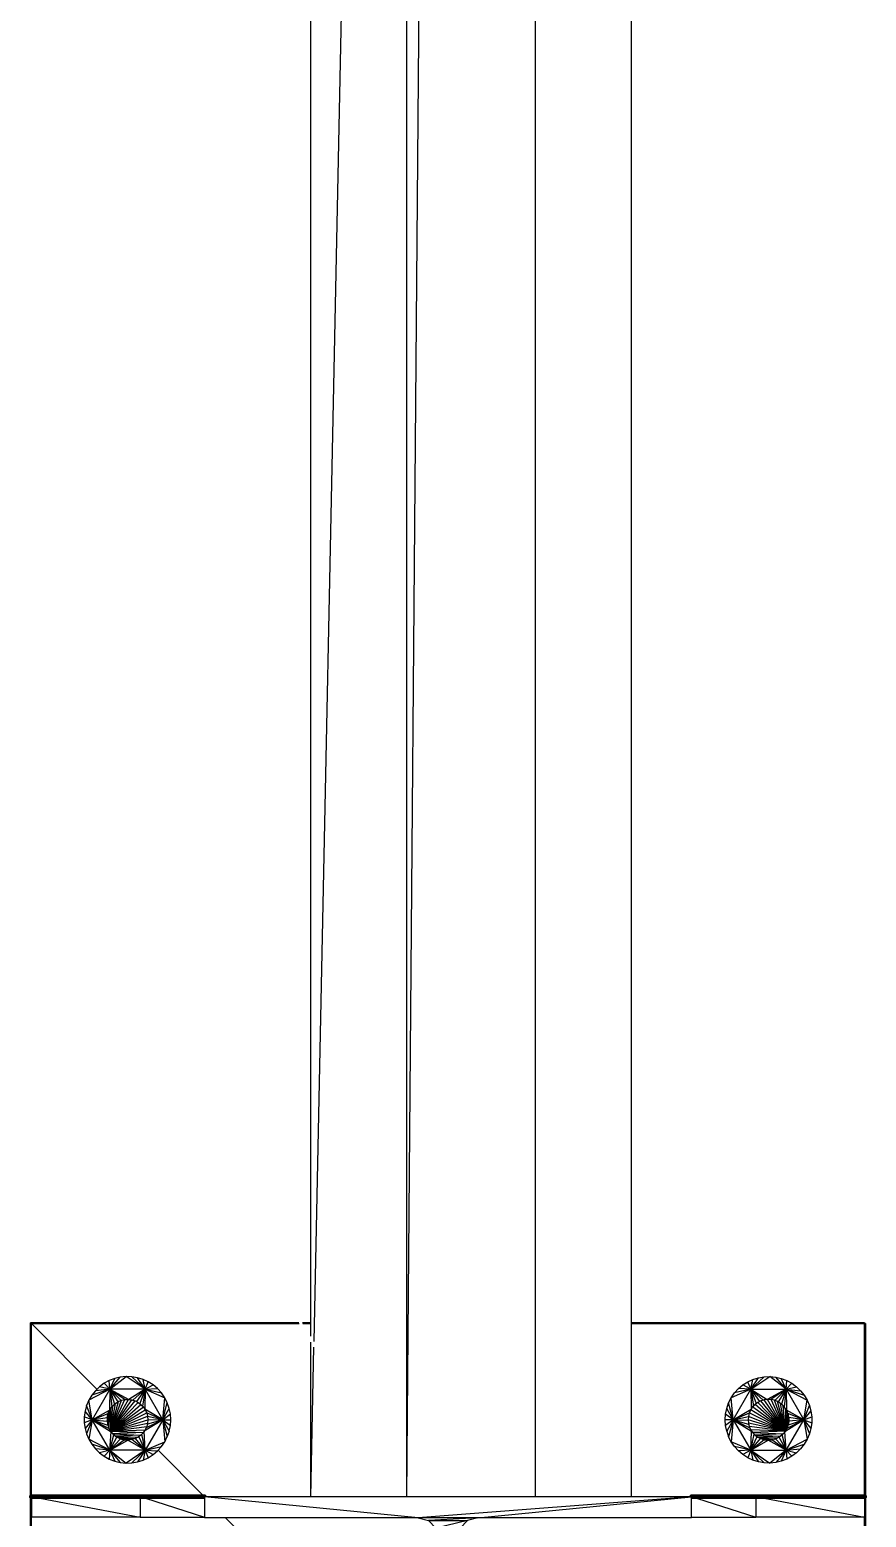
# Model space of a CAD drawing. Header units: millimetres. Extents: x -107267 to 109426, y -98906 to 83910.
# Drawn here: x 55227.5 to 55488.5, y -17515.2 to -17051.1 of the extents above; entities that cross this region are included whole.
import ezdxf

# ---------------------------------------------------------------- set-up
doc = ezdxf.new("R2010")
doc.units = ezdxf.units.MM
doc.layers.add('Top (Plan) View-000-CHÃO', color=254, linetype='Continuous')

# ---------------------------------------------------------------- blocks, each defined once
blk = doc.blocks.new('*U44')
at = {"layer": 'Top (Plan) View-000-CHÃO', "color": 0, "linetype": 'ByBlock', "lineweight": -2}
for p, q in [((154350.45, 148541.2), (154350.45, 143693.2)), ((154390.67, 148541.2), (154350.45, 143693.2)), ((154390.67, 148541.2), (154390.67, 143693.2)), ((154390.67, 143693.2), (154350.45, 143693.2))]:
    blk.add_line(p, q, dxfattribs=at)
blk = doc.blocks.new('*U60')
at = {"layer": 'Top (Plan) View-000-CHÃO', "color": 0, "linetype": 'ByBlock', "lineweight": -2}
for p, q in [((154254.72, 143727.51), (154253.42, 143726.25)), ((154256.17, 143728.58), (154254.72, 143727.51)), ((154257.94, 143726.72), (154254.72, 143727.51)), ((154257.75, 143729.44), (154256.17, 143728.58)), ((154257.94, 143726.72), (154256.17, 143728.58)), ((154259.44, 143730.09), (154257.75, 143729.44)), ((154257.94, 143726.72), (154257.75, 143729.44)), ((154257.94, 143726.72), (154262.98, 143730.69)), ((154257.94, 143726.72), (154261.19, 143730.51)), ((154257.94, 143726.72), (154259.44, 143730.09)), ((154261.19, 143730.51), (154259.44, 143730.09)), ((154262.98, 143730.69), (154261.19, 143730.51)), ((154264.79, 143730.63), (154262.98, 143730.69)), ((154268.93, 143726.72), (154262.98, 143730.69)), ((154266.56, 143730.33), (154264.79, 143730.63)), ((154268.93, 143726.72), (154264.79, 143730.63)), ((154268.29, 143729.79), (154266.56, 143730.33)), ((154268.93, 143726.72), (154266.56, 143730.33)), ((154269.92, 143729.04), (154268.29, 143729.79)), ((154268.93, 143726.72), (154268.29, 143729.79)), ((154268.93, 143726.72), (154269.92, 143729.04)), ((154268.93, 143726.72), (154271.44, 143728.06)), ((154271.44, 143728.06), (154269.92, 143729.04)), ((154272.82, 143726.9), (154271.44, 143728.06)), ((154251.39, 143723.29), (154250.68, 143721.62)), ((154257.94, 143726.72), (154251.39, 143723.29)), ((154252.31, 143724.84), (154251.39, 143723.29)), ((154252.44, 143717.2), (154251.39, 143723.29)), ((154257.94, 143726.72), (154252.31, 143724.84)), ((154253.42, 143726.25), (154252.31, 143724.84)), ((154257.94, 143726.72), (154252.44, 143717.2)), ((154257.94, 143726.72), (154253.42, 143726.25)), ((154257.94, 143726.72), (154257.86, 143720.24)), ((154268.93, 143726.72), (154257.94, 143726.72)), ((154257.94, 143726.72), (154263.89, 143723.53)), ((154257.94, 143726.72), (154262.69, 143723.5)), ((154257.94, 143726.72), (154261.51, 143723.25)), ((154257.94, 143726.72), (154260.4, 143722.77)), ((154257.94, 143726.72), (154259.4, 143722.1)), ((154257.94, 143726.72), (154258.54, 143721.24)), ((154260.14, 143722.6), (154260.4, 143722.77)), ((154260.4, 143722.77), (154260.48, 143722.81)), ((154261.31, 143723.16), (154261.51, 143723.25)), ((154261.51, 143723.25), (154261.53, 143723.25)), ((154262.67, 143723.5), (154262.69, 143723.5)), ((154262.69, 143723.5), (154262.86, 143723.51)), ((154263.81, 143723.53), (154263.89, 143723.53)), ((154268.93, 143726.72), (154263.89, 143723.53)), ((154263.89, 143723.53), (154264.19, 143723.48)), ((154264.95, 143723.35), (154265.08, 143723.33)), ((154268.93, 143726.72), (154265.08, 143723.33)), ((154265.08, 143723.33), (154265.36, 143723.23)), ((154266.03, 143722.97), (154266.21, 143722.91)), ((154268.93, 143726.72), (154266.21, 143722.91)), ((154266.21, 143722.91), (154266.44, 143722.77)), ((154267.04, 143722.4), (154267.24, 143722.28)), ((154268.93, 143726.72), (154267.24, 143722.28)), ((154268.93, 143726.72), (154268.14, 143721.47)), ((154268.93, 143726.72), (154268.86, 143720.5)), ((154268.93, 143726.72), (154272.82, 143726.9)), ((154274.43, 143717.2), (154268.93, 143726.72)), ((154268.93, 143726.72), (154274.03, 143725.56)), ((154268.93, 143726.72), (154275.05, 143724.08)), ((154274.03, 143725.56), (154272.82, 143726.9)), ((154275.05, 143724.08), (154274.03, 143725.56)), ((154274.43, 143717.2), (154275.05, 143724.08)), ((154274.43, 143717.2), (154275.86, 143722.47)), ((154275.86, 143722.47), (154275.05, 143724.08)), ((154276.46, 143720.76), (154275.86, 143722.47)), ((154250.21, 143719.89), (154249.97, 143718.1)), ((154249.97, 143718.1), (154249.97, 143716.29)), ((154252.44, 143717.2), (154249.97, 143718.1)), ((154250.68, 143721.62), (154250.21, 143719.89)), ((154252.44, 143717.2), (154250.21, 143719.89)), ((154252.44, 143717.2), (154250.68, 143721.62)), ((154252.44, 143717.2), (154257.86, 143720.24)), ((154252.44, 143717.2), (154257.39, 143719.13)), ((154252.44, 143717.2), (154257.13, 143717.95)), ((154257.13, 143717.95), (154257.2, 143718.25)), ((154257.13, 143717.86), (154257.13, 143717.95)), ((154257.36, 143718.99), (154257.39, 143719.13)), ((154257.39, 143719.13), (154257.5, 143719.4)), ((154257.78, 143720.05), (154257.86, 143720.24)), ((154257.86, 143720.24), (154258, 143720.45)), ((154258.4, 143721.03), (154258.54, 143721.24)), ((154258.54, 143721.24), (154258.68, 143721.38)), ((154259.19, 143721.89), (154259.4, 143722.1)), ((154259.4, 143722.1), (154259.52, 143722.18)), ((154267.24, 143722.28), (154267.4, 143722.13)), ((154267.93, 143721.66), (154268.14, 143721.47)), ((154268.14, 143721.47), (154268.23, 143721.34)), ((154268.68, 143720.74), (154268.86, 143720.5)), ((154268.86, 143720.5), (154268.9, 143720.41)), ((154274.43, 143717.2), (154268.86, 143720.5)), ((154269.27, 143719.64), (154269.39, 143719.41)), ((154269.39, 143719.41), (154269.4, 143719.37)), ((154274.43, 143717.2), (154269.39, 143719.41)), ((154269.7, 143718.25), (154269.7, 143718.25)), ((154269.7, 143718.25), (154269.7, 143718.19)), ((154274.43, 143717.2), (154269.7, 143718.25)), ((154274.43, 143717.2), (154276.46, 143720.76)), ((154274.43, 143717.2), (154276.81, 143719)), ((154276.81, 143719), (154276.46, 143720.76)), ((154276.94, 143717.2), (154276.81, 143719)), ((154252.44, 143717.2), (154249.97, 143716.29)), ((154249.97, 143716.29), (154250.21, 143714.51)), ((154252.44, 143717.2), (154250.21, 143714.51)), ((154250.21, 143714.51), (154250.68, 143712.77)), ((154252.44, 143717.2), (154250.68, 143712.77)), ((154252.44, 143717.2), (154251.39, 143711.11)), ((154252.44, 143717.2), (154257.1, 143716.75)), ((154252.44, 143717.2), (154257.3, 143715.56)), ((154252.44, 143717.2), (154257.72, 143714.43)), ((154252.44, 143717.2), (154258.35, 143713.39)), ((154257.94, 143707.67), (154252.44, 143717.2)), ((154257.1, 143716.75), (154257.11, 143716.98)), ((154257.11, 143716.71), (154257.1, 143716.75)), ((154257.3, 143715.56), (154257.3, 143715.57)), ((154257.35, 143715.44), (154257.3, 143715.56)), ((154257.72, 143714.43), (154257.7, 143714.49)), ((154257.88, 143714.17), (154257.72, 143714.43)), ((154257.94, 143707.67), (154258.35, 143713.39)), ((154258.35, 143713.39), (154258.28, 143713.51)), ((154258.55, 143713.17), (154258.35, 143713.39)), ((154268.69, 143713.63), (154268.55, 143713.46)), ((154274.43, 143717.2), (154268.69, 143713.63)), ((154268.69, 143713.63), (154268.8, 143713.84)), ((154268.93, 143707.67), (154268.69, 143713.63)), ((154274.43, 143717.2), (154268.93, 143707.67)), ((154269.14, 143714.46), (154269.27, 143714.69)), ((154274.43, 143717.2), (154269.27, 143714.69)), ((154269.33, 143714.86), (154269.27, 143714.69)), ((154269.64, 143715.84), (154269.55, 143715.56)), ((154274.43, 143717.2), (154269.64, 143715.84)), ((154269.65, 143715.97), (154269.64, 143715.84)), ((154269.78, 143717.04), (154269.75, 143716.75)), ((154274.43, 143717.2), (154269.78, 143717.04)), ((154269.78, 143717.11), (154269.78, 143717.04)), ((154274.43, 143717.2), (154276.46, 143713.63)), ((154274.43, 143717.2), (154275.86, 143711.93)), ((154274.43, 143717.2), (154275.05, 143710.32)), ((154274.43, 143717.2), (154276.94, 143717.2)), ((154274.43, 143717.2), (154276.81, 143715.4)), ((154276.46, 143713.63), (154275.86, 143711.93)), ((154276.46, 143713.63), (154276.81, 143715.4)), ((154276.81, 143715.4), (154276.94, 143717.2)), ((154250.68, 143712.77), (154251.39, 143711.11)), ((154251.39, 143711.11), (154252.31, 143709.56)), ((154257.94, 143707.67), (154251.39, 143711.11)), ((154252.31, 143709.56), (154253.42, 143708.14)), ((154257.94, 143707.67), (154252.31, 143709.56)), ((154257.94, 143707.67), (154259.16, 143712.5)), ((154257.94, 143707.67), (154260.13, 143711.78)), ((154257.94, 143707.67), (154261.21, 143711.25)), ((154257.94, 143707.67), (154262.38, 143710.94)), ((154257.94, 143707.67), (154263.58, 143710.85)), ((154259.16, 143712.5), (154259.04, 143712.64)), ((154259.37, 143712.34), (154259.16, 143712.5)), ((154260.13, 143711.78), (154259.94, 143711.92)), ((154260.32, 143711.68), (154260.13, 143711.78)), ((154261.21, 143711.25), (154260.96, 143711.37)), ((154261.37, 143711.21), (154261.21, 143711.25)), ((154262.38, 143710.94), (154262.09, 143711.01)), ((154262.49, 143710.93), (154262.38, 143710.94)), ((154263.58, 143710.85), (154263.31, 143710.87)), ((154263.63, 143710.85), (154263.58, 143710.85)), ((154268.93, 143707.67), (154263.58, 143710.85)), ((154264.78, 143710.99), (154264.78, 143710.99)), ((154264.79, 143710.99), (154264.78, 143710.99)), ((154268.93, 143707.67), (154264.78, 143710.99)), ((154265.93, 143711.36), (154265.88, 143711.34)), ((154266.18, 143711.49), (154265.93, 143711.36)), ((154268.93, 143707.67), (154265.93, 143711.36)), ((154266.99, 143711.94), (154266.89, 143711.88)), ((154267.22, 143712.13), (154266.99, 143711.94)), ((154268.93, 143707.67), (154266.99, 143711.94)), ((154267.92, 143712.7), (154267.79, 143712.59)), ((154268.1, 143712.92), (154267.92, 143712.7)), ((154268.93, 143707.67), (154267.92, 143712.7)), ((154268.93, 143707.67), (154275.05, 143710.32)), ((154268.93, 143707.67), (154274.03, 143708.83)), ((154272.82, 143707.49), (154274.03, 143708.83)), ((154274.03, 143708.83), (154275.05, 143710.32)), ((154275.05, 143710.32), (154275.86, 143711.93)), ((154253.42, 143708.14), (154254.72, 143706.89)), ((154257.94, 143707.67), (154253.42, 143708.14)), ((154257.94, 143707.67), (154254.72, 143706.89)), ((154254.72, 143706.89), (154256.17, 143705.82)), ((154257.94, 143707.67), (154256.17, 143705.82)), ((154256.17, 143705.82), (154257.75, 143704.95)), ((154257.94, 143707.67), (154257.75, 143704.95)), ((154257.75, 143704.95), (154259.44, 143704.3)), ((154268.93, 143707.67), (154257.94, 143707.67)), ((154257.94, 143707.67), (154262.98, 143703.7)), ((154257.94, 143707.67), (154261.19, 143703.88)), ((154257.94, 143707.67), (154259.44, 143704.3)), ((154259.44, 143704.3), (154261.19, 143703.88)), ((154261.19, 143703.88), (154262.98, 143703.7)), ((154268.93, 143707.67), (154262.98, 143703.7)), ((154268.93, 143707.67), (154264.79, 143703.76)), ((154264.79, 143703.76), (154266.56, 143704.06)), ((154268.93, 143707.67), (154266.56, 143704.06)), ((154266.56, 143704.06), (154268.29, 143704.6)), ((154268.93, 143707.67), (154268.29, 143704.6)), ((154268.29, 143704.6), (154269.92, 143705.36)), ((154268.93, 143707.67), (154272.82, 143707.49)), ((154268.93, 143707.67), (154271.44, 143706.33)), ((154268.93, 143707.67), (154269.92, 143705.36)), ((154269.92, 143705.36), (154271.44, 143706.33)), ((154271.44, 143706.33), (154272.82, 143707.49)), ((154262.98, 143703.7), (154264.79, 143703.76))]:
    blk.add_line(p, q, dxfattribs=at)
blk = doc.blocks.new('*U61')
at = {"layer": 'Top (Plan) View-000-CHÃO', "color": 0, "linetype": 'ByBlock', "lineweight": -2}
for p, q in [((154258.17, 143713.64), (154263.7, 143723.54)), ((154258.17, 143713.64), (154262.63, 143723.5)), ((154258.17, 143713.64), (154264.77, 143723.4)), ((154258.17, 143713.64), (154261.58, 143723.27)), ((154258.17, 143713.64), (154265.8, 143723.09)), ((154258.17, 143713.64), (154260.58, 143722.87)), ((154258.17, 143713.64), (154266.76, 143722.6)), ((154259.66, 143722.3), (154260.58, 143722.87)), ((154260.58, 143722.87), (154260.55, 143722.85)), ((154260.58, 143722.87), (154261.58, 143723.27)), ((154260.58, 143722.87), (154260.6, 143722.88)), ((154261.53, 143723.25), (154261.52, 143723.25)), ((154261.58, 143723.27), (154261.55, 143723.26)), ((154261.58, 143723.27), (154262.63, 143723.5)), ((154261.58, 143723.27), (154261.6, 143723.28)), ((154262.63, 143723.5), (154262.6, 143723.49)), ((154262.63, 143723.5), (154263.7, 143723.54)), ((154262.63, 143723.5), (154262.66, 143723.5)), ((154262.67, 143723.5), (154262.69, 143723.5)), ((154263.7, 143723.54), (154263.68, 143723.54)), ((154263.7, 143723.54), (154263.73, 143723.54)), ((154263.7, 143723.54), (154264.77, 143723.4)), ((154264.77, 143723.4), (154264.75, 143723.41)), ((154264.77, 143723.4), (154264.8, 143723.4)), ((154264.77, 143723.4), (154265.8, 143723.09)), ((154265.8, 143723.09), (154265.78, 143723.1)), ((154265.8, 143723.09), (154265.83, 143723.08)), ((154265.8, 143723.09), (154266.76, 143722.6)), ((154266.76, 143722.6), (154266.74, 143722.62)), ((154266.79, 143722.59), (154266.76, 143722.6)), ((154266.76, 143722.6), (154267.63, 143721.96)), ((154257.11, 143717.74), (154257.29, 143718.8)), ((154257.29, 143718.8), (154257.11, 143716.66)), ((154257.11, 143717.74), (154257.11, 143717.76)), ((154257.11, 143717.74), (154257.11, 143716.66)), ((154257.11, 143717.74), (154257.11, 143717.71)), ((154257.29, 143718.8), (154257.28, 143718.77)), ((154257.29, 143718.8), (154257.65, 143719.81)), ((154257.29, 143715.6), (154257.65, 143719.81)), ((154257.29, 143718.8), (154257.3, 143718.82)), ((154257.29, 143718.8), (154257.29, 143715.6)), ((154257.65, 143719.81), (154257.64, 143719.79)), ((154257.65, 143719.81), (154258.17, 143720.75)), ((154257.65, 143714.58), (154258.17, 143720.75)), ((154257.65, 143719.81), (154257.66, 143719.84)), ((154257.65, 143719.81), (154257.65, 143714.58)), ((154258.17, 143720.75), (154258.16, 143720.73)), ((154258.17, 143713.64), (154259.66, 143722.3)), ((154258.17, 143713.64), (154267.63, 143721.96)), ((154258.17, 143720.75), (154258.85, 143721.59)), ((154258.17, 143713.64), (154258.85, 143721.59)), ((154258.17, 143713.64), (154268.38, 143721.19)), ((154258.17, 143720.75), (154258.19, 143720.78)), ((154258.17, 143720.75), (154258.17, 143713.64)), ((154258.17, 143713.64), (154268.98, 143720.29)), ((154258.17, 143713.64), (154269.42, 143719.31)), ((154258.17, 143713.64), (154269.69, 143718.27)), ((154258.85, 143721.59), (154258.83, 143721.57)), ((154258.85, 143721.59), (154259.66, 143722.3)), ((154258.85, 143721.59), (154258.87, 143721.61)), ((154259.66, 143722.3), (154259.64, 143722.28)), ((154259.66, 143722.3), (154259.68, 143722.32)), ((154267.61, 143721.98), (154267.63, 143721.96)), ((154267.65, 143721.94), (154267.63, 143721.96)), ((154267.63, 143721.96), (154268.38, 143721.19)), ((154268.36, 143721.21), (154268.38, 143721.19)), ((154268.39, 143721.16), (154268.38, 143721.19)), ((154268.38, 143721.19), (154268.98, 143720.29)), ((154268.96, 143720.32), (154268.98, 143720.29)), ((154268.99, 143720.27), (154268.98, 143720.29)), ((154268.98, 143720.29), (154269.42, 143719.31)), ((154269.41, 143719.34), (154269.42, 143719.31)), ((154269.43, 143719.28), (154269.42, 143719.31)), ((154269.42, 143719.31), (154269.69, 143718.27)), ((154269.69, 143718.3), (154269.69, 143718.27)), ((154269.7, 143718.23), (154269.69, 143718.27)), ((154269.69, 143718.27), (154269.79, 143717.2)), ((154257.11, 143716.66), (154257.11, 143716.69)), ((154257.11, 143716.66), (154257.29, 143715.6)), ((154257.11, 143716.66), (154257.11, 143716.63)), ((154257.29, 143715.6), (154257.28, 143715.62)), ((154257.29, 143715.6), (154257.65, 143714.58)), ((154257.29, 143715.6), (154257.3, 143715.57)), ((154257.3, 143715.57), (154257.31, 143715.54)), ((154257.65, 143714.58), (154257.64, 143714.61)), ((154257.65, 143714.58), (154258.17, 143713.64)), ((154257.65, 143714.58), (154257.66, 143714.56)), ((154258.17, 143713.64), (154258.16, 143713.66)), ((154258.17, 143713.64), (154269.79, 143717.2)), ((154258.17, 143713.64), (154269.69, 143716.12)), ((154258.17, 143713.64), (154269.42, 143715.08)), ((154258.17, 143713.64), (154268.98, 143714.1)), ((154258.17, 143713.64), (154258.85, 143712.8)), ((154258.17, 143713.64), (154258.19, 143713.62)), ((154258.17, 143713.64), (154268.38, 143713.21)), ((154268.38, 143713.21), (154258.85, 143712.8)), ((154268.38, 143713.21), (154267.63, 143712.43)), ((154268.38, 143713.21), (154268.36, 143713.19)), ((154268.98, 143714.1), (154268.38, 143713.21)), ((154268.39, 143713.23), (154268.38, 143713.21)), ((154268.96, 143714.08), (154268.98, 143714.1)), ((154269.42, 143715.08), (154268.98, 143714.1)), ((154268.99, 143714.13), (154268.98, 143714.1)), ((154269.41, 143715.05), (154269.42, 143715.08)), ((154269.69, 143716.12), (154269.42, 143715.08)), ((154269.43, 143715.11), (154269.42, 143715.08)), ((154269.79, 143717.2), (154269.69, 143716.12)), ((154269.7, 143716.15), (154269.69, 143716.12)), ((154269.69, 143716.1), (154269.69, 143716.12)), ((154269.78, 143717.23), (154269.79, 143717.2)), ((154269.78, 143717.17), (154269.79, 143717.2)), ((154258.85, 143712.8), (154258.83, 143712.82)), ((154258.85, 143712.8), (154259.66, 143712.09)), ((154258.85, 143712.8), (154258.87, 143712.78)), ((154258.85, 143712.8), (154267.63, 143712.43)), ((154259.66, 143712.09), (154259.64, 143712.11)), ((154267.63, 143712.43), (154259.66, 143712.09)), ((154259.66, 143712.09), (154260.58, 143711.53)), ((154259.66, 143712.09), (154259.68, 143712.08)), ((154259.66, 143712.09), (154266.76, 143711.79)), ((154260.58, 143711.53), (154260.55, 143711.54)), ((154266.76, 143711.79), (154260.58, 143711.53)), ((154260.58, 143711.53), (154261.58, 143711.12)), ((154260.58, 143711.53), (154260.6, 143711.51)), ((154260.58, 143711.53), (154265.8, 143711.3)), ((154261.58, 143711.12), (154261.55, 143711.13)), ((154265.8, 143711.3), (154261.58, 143711.12)), ((154261.58, 143711.12), (154262.63, 143710.9)), ((154261.58, 143711.12), (154261.6, 143711.12)), ((154261.58, 143711.12), (154264.77, 143710.99)), ((154262.63, 143710.9), (154262.6, 143710.9)), ((154264.77, 143710.99), (154262.63, 143710.9)), ((154262.63, 143710.9), (154263.7, 143710.85)), ((154262.63, 143710.9), (154262.66, 143710.9)), ((154263.7, 143710.85), (154263.68, 143710.85)), ((154264.77, 143710.99), (154263.7, 143710.85)), ((154263.7, 143710.85), (154263.73, 143710.85)), ((154264.77, 143710.99), (154264.75, 143710.98)), ((154265.8, 143711.3), (154264.77, 143710.99)), ((154264.77, 143710.99), (154264.8, 143711)), ((154265.8, 143711.3), (154265.78, 143711.29)), ((154266.76, 143711.79), (154265.8, 143711.3)), ((154265.8, 143711.3), (154265.83, 143711.32)), ((154266.76, 143711.79), (154266.74, 143711.78)), ((154267.63, 143712.43), (154266.76, 143711.79)), ((154266.76, 143711.79), (154266.79, 143711.81)), ((154267.63, 143712.43), (154267.61, 143712.41)), ((154267.63, 143712.43), (154267.65, 143712.45))]:
    blk.add_line(p, q, dxfattribs=at)
blk = doc.blocks.new('*U66')
at = {"layer": 'Top (Plan) View-000-CHÃO', "color": 0, "linetype": 'ByBlock', "lineweight": -2}
for p, q in [((154454.05, 143726.9), (154455.43, 143728.06)), ((154455.43, 143728.06), (154456.95, 143729.03)), ((154457.94, 143726.72), (154455.43, 143728.06)), ((154456.95, 143729.03), (154458.58, 143729.79)), ((154457.94, 143726.72), (154456.95, 143729.03)), ((154457.94, 143726.72), (154463.89, 143730.68)), ((154457.94, 143726.72), (154462.08, 143730.62)), ((154457.94, 143726.72), (154460.31, 143730.32)), ((154457.94, 143726.72), (154458.58, 143729.79)), ((154458.58, 143729.79), (154460.31, 143730.32)), ((154460.31, 143730.32), (154462.08, 143730.62)), ((154462.08, 143730.62), (154463.89, 143730.68)), ((154463.89, 143730.68), (154465.68, 143730.5)), ((154468.93, 143726.72), (154463.89, 143730.68)), ((154465.68, 143730.5), (154467.44, 143730.09)), ((154468.93, 143726.72), (154465.68, 143730.5)), ((154467.44, 143730.09), (154469.12, 143729.44)), ((154468.93, 143726.72), (154467.44, 143730.09)), ((154468.93, 143726.72), (154469.12, 143729.44)), ((154468.93, 143726.72), (154470.7, 143728.57)), ((154468.93, 143726.72), (154472.15, 143727.5)), ((154469.12, 143729.44), (154470.7, 143728.57)), ((154470.7, 143728.57), (154472.15, 143727.5)), ((154472.15, 143727.5), (154473.45, 143726.25)), ((154450.42, 143720.76), (154451.01, 143722.46)), ((154451.01, 143722.46), (154451.82, 143724.07)), ((154452.44, 143717.19), (154451.01, 143722.46)), ((154457.94, 143726.72), (154451.82, 143724.07)), ((154451.82, 143724.07), (154452.84, 143725.56)), ((154452.44, 143717.19), (154451.82, 143724.07)), ((154452.44, 143717.19), (154457.94, 143726.72)), ((154452.84, 143725.56), (154454.05, 143726.9)), ((154457.94, 143726.72), (154452.84, 143725.56)), ((154457.94, 143726.72), (154454.05, 143726.9)), ((154457.94, 143726.72), (154458.01, 143720.49)), ((154457.94, 143726.72), (154458.73, 143721.46)), ((154457.94, 143726.72), (154459.63, 143722.27)), ((154457.94, 143726.72), (154460.66, 143722.9)), ((154457.94, 143726.72), (154461.79, 143723.32)), ((154457.94, 143726.72), (154462.98, 143723.52)), ((154457.94, 143726.72), (154468.93, 143726.72)), ((154457.94, 143726.72), (154457.94, 143726.72)), ((154458.35, 143726.72), (154458.35, 143726.72)), ((154459.51, 143726.72), (154459.51, 143726.72)), ((154459.83, 143722.4), (154459.63, 143722.27)), ((154460.11, 143726.72), (154460.11, 143726.72)), ((154460.66, 143722.9), (154460.44, 143722.77)), ((154460.84, 143722.97), (154460.66, 143722.9)), ((154461.07, 143726.72), (154461.07, 143726.72)), ((154461.79, 143723.32), (154461.51, 143723.22)), ((154461.92, 143723.35), (154461.79, 143723.32)), ((154462.58, 143726.72), (154462.58, 143726.72)), ((154462.98, 143723.52), (154462.68, 143723.47)), ((154468.93, 143726.72), (154462.98, 143723.52)), ((154463.06, 143723.52), (154462.98, 143723.52)), ((154463.38, 143726.72), (154463.38, 143726.72)), ((154464.19, 143723.5), (154464.01, 143723.5)), ((154468.93, 143726.72), (154464.19, 143723.5)), ((154464.2, 143723.49), (154464.19, 143723.5)), ((154464.87, 143726.72), (154464.87, 143726.72)), ((154465.37, 143723.24), (154465.34, 143723.25)), ((154468.93, 143726.72), (154465.37, 143723.24)), ((154465.56, 143723.16), (154465.37, 143723.24)), ((154466.48, 143722.77), (154466.4, 143722.8)), ((154466.42, 143726.72), (154466.42, 143726.72)), ((154468.93, 143726.72), (154466.48, 143722.77)), ((154466.73, 143722.6), (154466.48, 143722.77)), ((154467.47, 143726.72), (154467.47, 143726.72)), ((154468.93, 143726.72), (154467.48, 143722.09)), ((154468.04, 143726.72), (154468.04, 143726.72)), ((154468.93, 143726.72), (154468.33, 143721.24)), ((154468.93, 143726.72), (154469.01, 143720.24)), ((154468.93, 143726.72), (154474.43, 143717.19)), ((154468.93, 143726.72), (154475.48, 143723.28)), ((154468.93, 143726.72), (154474.57, 143724.83)), ((154468.93, 143726.72), (154473.45, 143726.25)), ((154473.45, 143726.25), (154474.57, 143724.83)), ((154474.43, 143717.19), (154475.48, 143723.28)), ((154474.57, 143724.83), (154475.48, 143723.28)), ((154475.48, 143723.28), (154476.19, 143721.62)), ((154449.94, 143717.19), (154450.06, 143718.99)), ((154450.06, 143718.99), (154450.42, 143720.76)), ((154452.44, 143717.19), (154450.06, 143718.99)), ((154452.44, 143717.19), (154450.42, 143720.76)), ((154452.44, 143717.19), (154458.01, 143720.49)), ((154452.44, 143717.19), (154457.48, 143719.41)), ((154452.44, 143717.19), (154457.17, 143718.24)), ((154457.17, 143718.25), (154457.17, 143718.24)), ((154457.17, 143718.24), (154457.17, 143718.19)), ((154457.48, 143719.41), (154457.47, 143719.37)), ((154457.6, 143719.64), (154457.48, 143719.41)), ((154458.01, 143720.49), (154457.97, 143720.4)), ((154458.19, 143720.74), (154458.01, 143720.49)), ((154458.73, 143721.46), (154458.64, 143721.33)), ((154458.94, 143721.65), (154458.73, 143721.46)), ((154459.63, 143722.27), (154459.47, 143722.13)), ((154467.48, 143722.09), (154467.36, 143722.17)), ((154467.68, 143721.88), (154467.48, 143722.09)), ((154468.33, 143721.24), (154468.19, 143721.38)), ((154468.47, 143721.03), (154468.33, 143721.24)), ((154469.01, 143720.24), (154468.87, 143720.44)), ((154469.09, 143720.05), (154469.01, 143720.24)), ((154474.43, 143717.19), (154469.01, 143720.24)), ((154469.48, 143719.13), (154469.37, 143719.39)), ((154469.52, 143718.98), (154469.48, 143719.13)), ((154474.43, 143717.19), (154469.48, 143719.13)), ((154469.74, 143717.95), (154469.68, 143718.25)), ((154469.74, 143717.85), (154469.74, 143717.95)), ((154474.43, 143717.19), (154469.74, 143717.95)), ((154474.43, 143717.19), (154476.19, 143721.62)), ((154474.43, 143717.19), (154476.66, 143719.88)), ((154474.43, 143717.19), (154476.91, 143718.09)), ((154476.19, 143721.62), (154476.66, 143719.88)), ((154476.66, 143719.88), (154476.91, 143718.09)), ((154476.91, 143718.09), (154476.91, 143716.29)), ((154450.06, 143715.39), (154449.94, 143717.19)), ((154452.44, 143717.19), (154449.94, 143717.19)), ((154452.44, 143717.19), (154450.06, 143715.39)), ((154450.42, 143713.62), (154450.06, 143715.39)), ((154452.44, 143717.19), (154450.42, 143713.62)), ((154450.42, 143713.62), (154451.01, 143711.92)), ((154452.44, 143717.19), (154451.01, 143711.92)), ((154452.44, 143717.19), (154451.82, 143710.31)), ((154452.44, 143717.19), (154457.6, 143714.69)), ((154452.44, 143717.19), (154458.18, 143713.63)), ((154452.44, 143717.19), (154457.23, 143715.84)), ((154452.44, 143717.19), (154457.09, 143717.04)), ((154452.44, 143717.19), (154457.94, 143707.67)), ((154452.44, 143717.19), (154452.44, 143717.19)), ((154457.09, 143717.1), (154457.09, 143717.04)), ((154457.09, 143717.04), (154457.12, 143716.75)), ((154457.22, 143715.96), (154457.23, 143715.84)), ((154457.23, 143715.84), (154457.32, 143715.55)), ((154457.54, 143714.86), (154457.6, 143714.69)), ((154457.73, 143714.45), (154457.6, 143714.69)), ((154457.94, 143707.67), (154458.18, 143713.63)), ((154458.18, 143713.63), (154458.07, 143713.83)), ((154458.18, 143713.63), (154458.32, 143713.46)), ((154468.32, 143713.17), (154468.52, 143713.39)), ((154474.43, 143717.19), (154468.52, 143713.39)), ((154468.52, 143713.39), (154468.59, 143713.5)), ((154468.93, 143707.67), (154468.52, 143713.39)), ((154468.93, 143707.67), (154474.43, 143717.19)), ((154468.99, 143714.17), (154469.15, 143714.42)), ((154474.43, 143717.19), (154469.15, 143714.42)), ((154469.15, 143714.42), (154469.17, 143714.49)), ((154469.53, 143715.43), (154469.57, 143715.55)), ((154474.43, 143717.19), (154469.57, 143715.55)), ((154469.57, 143715.55), (154469.57, 143715.56)), ((154469.77, 143716.74), (154469.76, 143716.98)), ((154469.76, 143716.71), (154469.77, 143716.74)), ((154474.43, 143717.19), (154469.77, 143716.74)), ((154474.43, 143717.19), (154475.48, 143711.1)), ((154474.43, 143717.19), (154476.19, 143712.76)), ((154474.43, 143717.19), (154476.66, 143714.5)), ((154474.43, 143717.19), (154476.91, 143716.29)), ((154476.66, 143714.5), (154476.19, 143712.76)), ((154476.91, 143716.29), (154476.66, 143714.5)), ((154451.82, 143710.31), (154451.01, 143711.92)), ((154452.84, 143708.82), (154451.82, 143710.31)), ((154457.94, 143707.67), (154451.82, 143710.31)), ((154454.05, 143707.49), (154452.84, 143708.82)), ((154457.94, 143707.67), (154452.84, 143708.82)), ((154457.94, 143707.67), (154458.95, 143712.7)), ((154457.94, 143707.67), (154459.88, 143711.93)), ((154457.94, 143707.67), (154460.94, 143711.35)), ((154457.94, 143707.67), (154462.09, 143710.99)), ((154457.94, 143707.67), (154463.29, 143710.84)), ((154458.77, 143712.91), (154458.95, 143712.7)), ((154458.95, 143712.7), (154459.08, 143712.59)), ((154458.95, 143712.7), (154458.95, 143712.7)), ((154459.65, 143712.12), (154459.88, 143711.93)), ((154459.88, 143711.93), (154459.98, 143711.87)), ((154459.88, 143711.93), (154459.98, 143711.88)), ((154459.97, 143711.88), (154459.88, 143711.93)), ((154460.69, 143711.49), (154460.94, 143711.35)), ((154460.72, 143711.47), (154460.94, 143711.35)), ((154460.94, 143711.35), (154460.73, 143711.47)), ((154460.94, 143711.35), (154460.99, 143711.34)), ((154460.94, 143711.35), (154460.99, 143711.34)), ((154460.99, 143711.34), (154460.94, 143711.35)), ((154460.94, 143711.35), (154460.94, 143711.35)), ((154462.08, 143710.99), (154462.09, 143710.99)), ((154462.08, 143710.99), (154462.09, 143710.99)), ((154462.09, 143710.99), (154462.08, 143710.99)), ((154462.09, 143710.99), (154462.09, 143710.99)), ((154462.09, 143710.99), (154462.09, 143710.99)), ((154462.09, 143710.99), (154462.09, 143710.99)), ((154462.09, 143710.99), (154462.09, 143710.99)), ((154463.24, 143710.85), (154463.29, 143710.84)), ((154463.25, 143710.85), (154463.29, 143710.84)), ((154463.29, 143710.84), (154463.25, 143710.85)), ((154463.29, 143710.84), (154463.56, 143710.86)), ((154463.29, 143710.84), (154463.55, 143710.86)), ((154463.51, 143710.86), (154463.29, 143710.84)), ((154463.29, 143710.84), (154463.29, 143710.84)), ((154468.93, 143707.67), (154463.29, 143710.84)), ((154464.38, 143710.92), (154464.49, 143710.93)), ((154464.39, 143710.92), (154464.49, 143710.93)), ((154464.49, 143710.93), (154464.39, 143710.92)), ((154464.49, 143710.93), (154464.79, 143711.01)), ((154464.49, 143710.93), (154464.78, 143711.01)), ((154464.76, 143711), (154464.49, 143710.93)), ((154464.49, 143710.93), (154464.49, 143710.93)), ((154468.93, 143707.67), (154464.49, 143710.93)), ((154465.5, 143711.2), (154465.66, 143711.24)), ((154465.51, 143711.2), (154465.66, 143711.24)), ((154465.66, 143711.24), (154465.51, 143711.2)), ((154465.66, 143711.24), (154465.91, 143711.37)), ((154465.9, 143711.36), (154465.66, 143711.24)), ((154465.89, 143711.36), (154465.66, 143711.24)), ((154465.66, 143711.24), (154465.66, 143711.24)), ((154468.93, 143707.67), (154465.66, 143711.24)), ((154466.74, 143711.77), (154466.55, 143711.68)), ((154466.55, 143711.68), (154466.74, 143711.77)), ((154466.74, 143711.77), (154466.56, 143711.68)), ((154466.74, 143711.77), (154466.93, 143711.91)), ((154468.93, 143707.67), (154466.74, 143711.77)), ((154467.5, 143712.34), (154467.71, 143712.49)), ((154467.71, 143712.49), (154467.83, 143712.63)), ((154468.93, 143707.67), (154467.71, 143712.49)), ((154468.93, 143707.67), (154475.48, 143711.1)), ((154468.93, 143707.67), (154474.57, 143709.55)), ((154474.57, 143709.55), (154473.45, 143708.14)), ((154475.48, 143711.1), (154474.57, 143709.55)), ((154476.19, 143712.76), (154475.48, 143711.1)), ((154457.94, 143707.67), (154454.05, 143707.49)), ((154455.43, 143706.32), (154454.05, 143707.49)), ((154457.94, 143707.67), (154455.43, 143706.32)), ((154456.95, 143705.35), (154455.43, 143706.32)), ((154457.94, 143707.67), (154456.95, 143705.35)), ((154458.58, 143704.59), (154456.95, 143705.35)), ((154457.94, 143707.67), (154468.93, 143707.67)), ((154457.94, 143707.67), (154458.58, 143704.59)), ((154457.94, 143707.67), (154460.31, 143704.06)), ((154457.94, 143707.67), (154462.08, 143703.76)), ((154457.94, 143707.67), (154463.89, 143703.7)), ((154460.31, 143704.06), (154458.58, 143704.59)), ((154462.08, 143703.76), (154460.31, 143704.06)), ((154468.93, 143707.67), (154463.89, 143703.7)), ((154465.68, 143703.88), (154463.89, 143703.7)), ((154468.93, 143707.67), (154465.68, 143703.88)), ((154467.44, 143704.3), (154465.68, 143703.88)), ((154468.93, 143707.67), (154467.44, 143704.3)), ((154469.12, 143704.95), (154467.44, 143704.3)), ((154468.93, 143707.67), (154473.45, 143708.14)), ((154468.93, 143707.67), (154469.12, 143704.95)), ((154468.93, 143707.67), (154470.7, 143705.81)), ((154468.93, 143707.67), (154472.15, 143706.88)), ((154470.7, 143705.81), (154469.12, 143704.95)), ((154472.15, 143706.88), (154470.7, 143705.81)), ((154473.45, 143708.14), (154472.15, 143706.88)), ((154463.89, 143703.7), (154462.08, 143703.76))]:
    blk.add_line(p, q, dxfattribs=at)
blk = doc.blocks.new('*U67')
at = {"layer": 'Top (Plan) View-000-CHÃO', "color": 0, "linetype": 'ByBlock', "lineweight": -2}
for p, q in [((154460.11, 143722.6), (154459.24, 143721.96)), ((154460.08, 143722.58), (154460.11, 143722.6)), ((154461.07, 143723.08), (154460.11, 143722.6)), ((154460.11, 143722.6), (154460.13, 143722.61)), ((154468.7, 143713.64), (154460.11, 143722.6)), ((154461.07, 143723.08), (154461.04, 143723.07)), ((154462.1, 143723.4), (154461.07, 143723.08)), ((154461.07, 143723.08), (154461.09, 143723.09)), ((154468.7, 143713.64), (154461.07, 143723.08)), ((154462.1, 143723.4), (154462.07, 143723.39)), ((154463.17, 143723.54), (154462.1, 143723.4)), ((154462.1, 143723.4), (154462.13, 143723.4)), ((154468.7, 143713.64), (154462.1, 143723.4)), ((154463.17, 143723.54), (154463.14, 143723.53)), ((154464.24, 143723.49), (154463.17, 143723.54)), ((154463.17, 143723.54), (154463.19, 143723.54)), ((154468.7, 143713.64), (154463.17, 143723.54)), ((154464.2, 143723.49), (154464.18, 143723.49)), ((154464.24, 143723.49), (154464.21, 143723.49)), ((154465.29, 143723.26), (154464.24, 143723.49)), ((154464.24, 143723.49), (154464.27, 143723.48)), ((154468.7, 143713.64), (154464.24, 143723.49)), ((154465.29, 143723.26), (154465.27, 143723.27)), ((154466.29, 143722.86), (154465.29, 143723.26)), ((154465.29, 143723.26), (154465.32, 143723.25)), ((154468.7, 143713.64), (154465.29, 143723.26)), ((154465.34, 143723.25), (154465.35, 143723.24)), ((154466.29, 143722.86), (154466.27, 143722.87)), ((154467.21, 143722.3), (154466.29, 143722.86)), ((154466.29, 143722.86), (154466.32, 143722.85)), ((154468.7, 143713.64), (154466.29, 143722.86)), ((154457.18, 143718.26), (154457.09, 143717.19)), ((154457.17, 143718.22), (154457.18, 143718.26)), ((154457.45, 143719.31), (154457.18, 143718.26)), ((154457.18, 143718.29), (154457.18, 143718.26)), ((154468.7, 143713.64), (154457.18, 143718.26)), ((154457.44, 143719.28), (154457.45, 143719.31)), ((154457.89, 143720.29), (154457.45, 143719.31)), ((154457.46, 143719.33), (154457.45, 143719.31)), ((154468.7, 143713.64), (154457.45, 143719.31)), ((154457.88, 143720.26), (154457.89, 143720.29)), ((154458.49, 143721.18), (154457.89, 143720.29)), ((154457.91, 143720.31), (154457.89, 143720.29)), ((154468.7, 143713.64), (154457.89, 143720.29)), ((154458.48, 143721.16), (154458.49, 143721.18)), ((154459.24, 143721.96), (154458.49, 143721.18)), ((154458.51, 143721.2), (154458.49, 143721.18)), ((154468.7, 143713.64), (154458.49, 143721.18)), ((154459.22, 143721.94), (154459.24, 143721.96)), ((154459.26, 143721.98), (154459.24, 143721.96)), ((154468.7, 143713.64), (154459.24, 143721.96)), ((154467.21, 143722.3), (154467.19, 143722.31)), ((154468.02, 143721.59), (154467.21, 143722.3)), ((154467.21, 143722.3), (154467.23, 143722.28)), ((154468.7, 143713.64), (154467.21, 143722.3)), ((154468.02, 143721.59), (154468, 143721.6)), ((154468.7, 143720.75), (154468.02, 143721.59)), ((154468.02, 143721.59), (154468.04, 143721.56)), ((154468.7, 143713.64), (154468.02, 143721.59)), ((154468.7, 143720.75), (154468.68, 143720.77)), ((154469.22, 143719.81), (154468.7, 143720.75)), ((154468.7, 143720.75), (154468.71, 143720.72)), ((154468.7, 143720.75), (154468.7, 143713.64)), ((154469.22, 143714.58), (154468.7, 143720.75)), ((154469.22, 143719.81), (154469.21, 143719.83)), ((154469.58, 143718.79), (154469.22, 143719.81)), ((154469.22, 143719.81), (154469.23, 143719.78)), ((154469.22, 143719.81), (154469.22, 143714.58)), ((154469.58, 143715.59), (154469.22, 143719.81)), ((154469.58, 143718.79), (154469.57, 143718.82)), ((154469.76, 143717.73), (154469.58, 143718.79)), ((154469.58, 143718.79), (154469.59, 143718.76)), ((154469.58, 143718.79), (154469.58, 143715.59)), ((154469.58, 143718.79), (154469.76, 143716.65)), ((154469.76, 143717.73), (154469.76, 143717.76)), ((154469.76, 143717.73), (154469.76, 143716.65)), ((154469.76, 143717.73), (154469.76, 143717.7)), ((154457.09, 143717.22), (154457.09, 143717.19)), ((154457.09, 143717.16), (154457.09, 143717.19)), ((154457.09, 143717.19), (154457.18, 143716.12)), ((154468.7, 143713.64), (154457.09, 143717.19)), ((154457.17, 143716.15), (154457.18, 143716.12)), ((154457.18, 143716.09), (154457.18, 143716.12)), ((154457.18, 143716.12), (154457.45, 143715.08)), ((154468.7, 143713.64), (154457.18, 143716.12)), ((154457.44, 143715.1), (154457.45, 143715.08)), ((154457.46, 143715.05), (154457.45, 143715.08)), ((154457.45, 143715.08), (154457.89, 143714.09)), ((154468.7, 143713.64), (154457.45, 143715.08)), ((154457.88, 143714.12), (154457.89, 143714.09)), ((154457.91, 143714.07), (154457.89, 143714.09)), ((154457.89, 143714.09), (154458.49, 143713.2)), ((154468.7, 143713.64), (154457.89, 143714.09)), ((154458.48, 143713.22), (154458.49, 143713.2)), ((154468.7, 143713.64), (154458.49, 143713.2)), ((154458.49, 143713.2), (154458.51, 143713.18)), ((154458.49, 143713.2), (154459.24, 143712.42)), ((154458.49, 143713.2), (154468.02, 143712.8)), ((154468.7, 143713.64), (154468.02, 143712.8)), ((154468.7, 143713.64), (154468.68, 143713.61)), ((154469.22, 143714.58), (154468.7, 143713.64)), ((154468.7, 143713.64), (154468.71, 143713.66)), ((154469.22, 143714.58), (154469.21, 143714.55)), ((154469.58, 143715.59), (154469.22, 143714.58)), ((154469.22, 143714.58), (154469.23, 143714.6)), ((154469.57, 143715.56), (154469.56, 143715.53)), ((154469.58, 143715.59), (154469.57, 143715.56)), ((154469.76, 143716.65), (154469.58, 143715.59)), ((154469.58, 143715.59), (154469.59, 143715.62)), ((154469.76, 143716.65), (154469.76, 143716.68)), ((154469.76, 143716.65), (154469.76, 143716.62)), ((154459.24, 143712.42), (154459.22, 143712.44)), ((154468.02, 143712.8), (154459.24, 143712.42)), ((154459.24, 143712.42), (154459.26, 143712.41)), ((154459.24, 143712.42), (154460.11, 143711.78)), ((154459.24, 143712.42), (154467.21, 143712.09)), ((154460.11, 143711.78), (154460.08, 143711.8)), ((154467.21, 143712.09), (154460.11, 143711.78)), ((154460.11, 143711.78), (154460.13, 143711.77)), ((154460.11, 143711.78), (154461.07, 143711.3)), ((154460.11, 143711.78), (154466.29, 143711.52)), ((154461.07, 143711.3), (154461.04, 143711.31)), ((154466.29, 143711.52), (154461.07, 143711.3)), ((154461.07, 143711.3), (154461.09, 143711.29)), ((154461.07, 143711.3), (154462.1, 143710.98)), ((154461.07, 143711.3), (154465.29, 143711.12)), ((154462.1, 143710.98), (154462.07, 143710.99)), ((154465.29, 143711.12), (154462.1, 143710.98)), ((154462.1, 143710.98), (154462.13, 143710.98)), ((154462.1, 143710.98), (154463.17, 143710.85)), ((154462.1, 143710.98), (154464.24, 143710.89)), ((154463.17, 143710.85), (154463.14, 143710.85)), ((154464.24, 143710.89), (154463.17, 143710.85)), ((154463.17, 143710.85), (154463.19, 143710.85)), ((154464.24, 143710.89), (154464.21, 143710.89)), ((154465.29, 143711.12), (154464.24, 143710.89)), ((154464.24, 143710.89), (154464.27, 143710.9)), ((154465.29, 143711.12), (154465.27, 143711.11)), ((154466.29, 143711.52), (154465.29, 143711.12)), ((154465.29, 143711.12), (154465.32, 143711.13)), ((154466.29, 143711.52), (154466.27, 143711.51)), ((154467.21, 143712.09), (154466.29, 143711.52)), ((154466.29, 143711.52), (154466.32, 143711.54)), ((154467.21, 143712.09), (154467.19, 143712.07)), ((154468.02, 143712.8), (154467.21, 143712.09)), ((154467.21, 143712.09), (154467.23, 143712.1)), ((154468.02, 143712.8), (154468, 143712.78)), ((154468.02, 143712.8), (154468.04, 143712.82))]:
    blk.add_line(p, q, dxfattribs=at)
blk = doc.blocks.new('*U70')
at = {"layer": 'Top (Plan) View-000-CHÃO', "color": 0, "linetype": 'ByBlock', "lineweight": -2}
for p, q in [((154233.18, 143747.45), (154233.19, 143747.45)), ((154233.19, 143747.45), (154233.18, 143747.45)), ((154233.19, 143747.45), (154316.87, 143747.45)), ((154316.87, 143747.45), (154233.19, 143747.45)), ((154233.19, 143747.45), (154233.44, 143747.2)), ((154233.19, 143693.63), (154233.19, 143747.45)), ((154233.19, 143747.45), (154233.19, 143693.63)), ((154233.44, 143747.2), (154233.19, 143747.45)), ((154318.04, 143747.45), (154320.56, 143747.45)), ((154320.56, 143747.45), (154318.04, 143747.45)), ((154420.56, 143747.45), (154493.44, 143747.45)), ((154493.44, 143747.45), (154420.56, 143747.45)), ((154493.44, 143747.45), (154493.44, 143747.45)), ((154493.44, 143747.2), (154493.44, 143747.45)), ((154493.44, 143747.45), (154493.44, 143747.45)), ((154493.44, 143747.45), (154493.44, 143747.2)), ((154493.69, 143747.2), (154493.44, 143747.2)), ((154493.44, 143747.2), (154493.69, 143747.2)), ((154493.69, 143747.2), (154493.69, 143747.2)), ((154493.69, 143747.2), (154493.69, 143693.63)), ((154493.69, 143693.63), (154493.69, 143747.2)), ((154493.69, 143747.2), (154493.69, 143747.2)), ((154233.19, 143667.2), (154233.19, 143692.76)), ((154233.19, 143692.76), (154233.19, 143667.2)), ((154493.69, 143692.76), (154493.69, 143548.24)), ((154493.69, 143548.24), (154493.69, 143692.76)), ((154233.19, 143548.24), (154233.19, 143567.2)), ((154233.19, 143567.2), (154233.19, 143548.24)), ((154233.19, 143486.95), (154233.19, 143547.37)), ((154233.19, 143547.37), (154233.19, 143486.95)), ((154493.69, 143547.37), (154493.69, 143486.95)), ((154493.69, 143486.95), (154493.69, 143547.37)), ((154233.18, 143486.94), (154233.19, 143486.95)), ((154233.19, 143486.95), (154233.18, 143486.94)), ((154233.19, 143486.95), (154233.44, 143487.2)), ((154233.44, 143487.2), (154233.19, 143486.95)), ((154313.44, 143486.95), (154233.19, 143486.95)), ((154233.19, 143486.95), (154313.44, 143486.95)), ((154493.69, 143486.95), (154413.44, 143486.95)), ((154413.44, 143486.95), (154493.69, 143486.95)), ((154493.69, 143486.95), (154493.44, 143487.2)), ((154493.44, 143487.2), (154493.69, 143486.95)), ((154493.69, 143486.94), (154493.69, 143486.95)), ((154493.69, 143486.95), (154493.69, 143486.94))]:
    blk.add_line(p, q, dxfattribs=at)
blk = doc.blocks.new('*U71')
at = {"layer": 'Top (Plan) View-000-CHÃO', "color": 0, "linetype": 'ByBlock', "lineweight": -2}
for p, q in [((154233.44, 143747.2), (154317.02, 143747.2)), ((154253.91, 143726.72), (154233.44, 143747.2)), ((154233.44, 143693.7), (154233.44, 143747.2)), ((154318.19, 143747.2), (154320.56, 143747.2)), ((154420.56, 143747.2), (154493.44, 143747.2)), ((154493.44, 143693.7), (154493.44, 143747.2)), ((154267.93, 143712.71), (154267.91, 143712.72)), ((154286.94, 143693.7), (154272.97, 143707.66)), ((154233.44, 143667.2), (154233.44, 143686.85)), ((154313.44, 143667.2), (154294.03, 143686.6)), ((154493.44, 143548.31), (154493.44, 143686.85)), ((154366.94, 143613.7), (154366.36, 143614.27)), ((154233.44, 143548.31), (154233.44, 143567.2)), ((154233.44, 143487.2), (154233.44, 143541.46)), ((154493.44, 143487.2), (154493.44, 143541.46)), ((154453.9, 143526.73), (154439.44, 143541.2)), ((154493.44, 143487.2), (154472.96, 143507.67)), ((154233.44, 143487.2), (154313.44, 143487.2)), ((154413.44, 143487.2), (154493.44, 143487.2))]:
    blk.add_line(p, q, dxfattribs=at)
blk = doc.blocks.new('*U133')
at = {"layer": 'Top (Plan) View-000-CHÃO', "color": 0, "linetype": 'ByBlock', "lineweight": -2}
for p, q in [((154420.56, 148541.2), (154420.56, 143693.2)), ((154320.56, 144854.84), (154320.56, 143743.3)), ((154344.52, 144854.84), (154321.56, 143741.65)), ((154320.56, 143741.38), (154320.56, 143693.2)), ((154321.52, 143739.8), (154320.56, 143693.2))]:
    blk.add_line(p, q, dxfattribs=at)
blk = doc.blocks.new('*U205')
at = {"layer": 'Top (Plan) View-000-CHÃO', "color": 0, "linetype": 'ByBlock', "lineweight": -2}
for p, q in [((154232.94, 143693.2), (154233, 143693.45)), ((154233, 143693.45), (154232.94, 143693.2)), ((154233, 143692.95), (154232.94, 143693.2)), ((154266.98, 143693.2), (154232.94, 143693.2)), ((154232.94, 143693.2), (154233, 143692.95)), ((154232.94, 143693.2), (154266.98, 143693.2)), ((154233, 143693.45), (154233.19, 143693.63)), ((154233.19, 143693.63), (154233, 143693.45)), ((154267.03, 143693.45), (154233, 143693.45)), ((154233, 143693.45), (154267.03, 143693.45)), ((154233.19, 143692.76), (154233, 143692.95)), ((154267.03, 143692.95), (154233, 143692.95)), ((154233, 143692.95), (154233.19, 143692.76)), ((154233, 143692.95), (154267.03, 143692.95)), ((154233.19, 143693.63), (154233.44, 143693.7)), ((154233.44, 143693.7), (154233.19, 143693.63)), ((154267.2, 143693.63), (154233.19, 143693.63)), ((154233.19, 143693.63), (154267.2, 143693.63)), ((154233.44, 143692.7), (154233.19, 143692.76)), ((154267.2, 143692.76), (154233.19, 143692.76)), ((154233.19, 143692.76), (154233.44, 143692.7)), ((154233.19, 143692.76), (154267.2, 143692.76)), ((154267.44, 143693.7), (154233.44, 143693.7)), ((154233.44, 143693.7), (154267.44, 143693.7)), ((154233.44, 143692.7), (154267.44, 143692.7)), ((154267.44, 143692.7), (154233.44, 143692.7)), ((154266.98, 143693.2), (154267.03, 143693.45)), ((154267.03, 143693.45), (154266.98, 143693.2)), ((154267.03, 143692.95), (154266.98, 143693.2)), ((154266.98, 143693.2), (154267.03, 143692.95)), ((154267.03, 143693.45), (154267.2, 143693.63)), ((154267.2, 143693.63), (154267.03, 143693.45)), ((154267.2, 143692.76), (154267.03, 143692.95)), ((154267.03, 143692.95), (154267.2, 143692.76)), ((154267.2, 143693.63), (154267.44, 143693.7)), ((154267.44, 143693.7), (154267.2, 143693.63)), ((154267.44, 143692.7), (154267.2, 143692.76)), ((154267.2, 143692.76), (154267.44, 143692.7)), ((154287.44, 143693.7), (154267.44, 143693.7)), ((154267.44, 143693.7), (154267.44, 143693.63)), ((154267.44, 143693.7), (154287.44, 143693.7)), ((154267.44, 143693.63), (154267.44, 143693.7)), ((154287.69, 143693.63), (154267.44, 143693.63)), ((154267.44, 143693.63), (154267.44, 143693.45)), ((154267.44, 143693.63), (154287.69, 143693.63)), ((154267.44, 143693.45), (154267.44, 143693.63)), ((154287.87, 143693.45), (154267.44, 143693.45)), ((154267.44, 143693.45), (154267.44, 143693.2)), ((154267.44, 143693.45), (154287.87, 143693.45)), ((154267.44, 143693.2), (154267.44, 143693.45)), ((154287.44, 143693.2), (154267.44, 143693.2)), ((154267.44, 143693.2), (154267.44, 143692.95)), ((154267.44, 143693.2), (154287.44, 143693.2)), ((154267.44, 143692.95), (154267.44, 143693.2)), ((154287.44, 143692.95), (154267.44, 143692.95)), ((154267.44, 143692.95), (154267.44, 143692.76)), ((154267.44, 143692.95), (154287.44, 143692.95)), ((154267.44, 143692.76), (154267.44, 143692.95)), ((154287.44, 143692.76), (154267.44, 143692.76)), ((154267.44, 143692.76), (154267.44, 143692.7)), ((154267.44, 143692.76), (154287.44, 143692.76)), ((154267.44, 143692.7), (154267.44, 143692.76)), ((154267.44, 143692.7), (154287.44, 143692.7)), ((154287.44, 143692.7), (154267.44, 143692.7)), ((154287.69, 143693.63), (154287.44, 143693.7)), ((154287.44, 143693.7), (154287.69, 143693.63)), ((154287.87, 143693.45), (154287.69, 143693.63)), ((154287.69, 143693.63), (154287.87, 143693.45)), ((154287.94, 143693.2), (154287.87, 143693.45)), ((154287.87, 143693.45), (154287.94, 143693.2))]:
    blk.add_line(p, q, dxfattribs=at)
blk = doc.blocks.new('*U206')
at = {"layer": 'Top (Plan) View-000-CHÃO', "color": 0, "linetype": 'ByBlock', "lineweight": -2}
for p, q in [((154233.44, 143692.7), (154233.44, 143686.85)), ((154236.12, 143692.7), (154267.44, 143686.85)), ((154267.44, 143692.7), (154267.44, 143686.85)), ((154269.01, 143692.7), (154287.44, 143686.85)), ((154267.44, 143686.85), (154233.44, 143686.85)), ((154267.44, 143686.85), (154287.44, 143686.85))]:
    blk.add_line(p, q, dxfattribs=at)
blk = doc.blocks.new('*U207')
at = {"layer": 'Top (Plan) View-000-CHÃO', "color": 0, "linetype": 'ByBlock', "lineweight": -2}
for p, q in [((154439, 143693.45), (154438.94, 143693.2)), ((154438.94, 143693.2), (154439, 143693.45)), ((154439.19, 143693.63), (154439, 143693.45)), ((154439, 143693.45), (154439.19, 143693.63)), ((154439, 143693.45), (154459.44, 143693.45)), ((154459.44, 143693.45), (154439, 143693.45)), ((154439.44, 143693.7), (154439.19, 143693.63)), ((154439.19, 143693.63), (154439.44, 143693.7)), ((154439.19, 143693.63), (154459.44, 143693.63)), ((154459.44, 143693.63), (154439.19, 143693.63)), ((154459.44, 143693.7), (154439.44, 143693.7)), ((154439.44, 143693.7), (154459.44, 143693.7)), ((154439.44, 143693.2), (154459.44, 143693.2)), ((154459.44, 143693.2), (154439.44, 143693.2)), ((154439.44, 143692.95), (154459.44, 143692.95)), ((154459.44, 143692.95), (154439.44, 143692.95)), ((154439.44, 143692.76), (154459.44, 143692.76)), ((154459.44, 143692.76), (154439.44, 143692.76)), ((154439.44, 143692.7), (154459.44, 143692.7)), ((154459.44, 143692.7), (154439.44, 143692.7)), ((154459.44, 143693.63), (154459.44, 143693.7)), ((154493.44, 143693.7), (154459.44, 143693.7)), ((154459.44, 143693.7), (154459.67, 143693.63)), ((154459.44, 143693.7), (154493.44, 143693.7)), ((154459.44, 143693.7), (154459.44, 143693.63)), ((154459.67, 143693.63), (154459.44, 143693.7)), ((154459.44, 143693.45), (154459.44, 143693.63)), ((154459.44, 143693.63), (154459.44, 143693.45)), ((154459.44, 143693.2), (154459.44, 143693.45)), ((154459.44, 143693.45), (154459.44, 143693.2)), ((154459.44, 143692.95), (154459.44, 143693.2)), ((154459.44, 143693.2), (154459.44, 143692.95)), ((154459.44, 143692.76), (154459.44, 143692.95)), ((154459.44, 143692.95), (154459.44, 143692.76)), ((154459.44, 143692.7), (154459.44, 143692.76)), ((154459.67, 143692.76), (154459.44, 143692.7)), ((154459.44, 143692.76), (154459.44, 143692.7)), ((154459.44, 143692.7), (154459.67, 143692.76)), ((154459.44, 143692.7), (154493.44, 143692.7)), ((154493.44, 143692.7), (154459.44, 143692.7)), ((154459.67, 143693.63), (154493.69, 143693.63)), ((154493.69, 143693.63), (154459.67, 143693.63)), ((154459.67, 143693.63), (154459.84, 143693.45)), ((154459.84, 143693.45), (154459.67, 143693.63)), ((154459.84, 143692.95), (154459.67, 143692.76)), ((154459.67, 143692.76), (154459.84, 143692.95)), ((154459.67, 143692.76), (154493.69, 143692.76)), ((154493.69, 143692.76), (154459.67, 143692.76)), ((154459.84, 143693.45), (154493.87, 143693.45)), ((154493.87, 143693.45), (154459.84, 143693.45)), ((154459.84, 143693.45), (154459.89, 143693.2)), ((154459.89, 143693.2), (154459.84, 143693.45)), ((154459.89, 143693.2), (154459.84, 143692.95)), ((154459.84, 143692.95), (154459.89, 143693.2)), ((154459.84, 143692.95), (154493.87, 143692.95)), ((154493.87, 143692.95), (154459.84, 143692.95)), ((154459.89, 143693.2), (154493.94, 143693.2)), ((154493.94, 143693.2), (154459.89, 143693.2)), ((154493.44, 143693.7), (154493.69, 143693.63)), ((154493.69, 143693.63), (154493.44, 143693.7)), ((154493.69, 143692.76), (154493.44, 143692.7)), ((154493.44, 143692.7), (154493.69, 143692.76)), ((154493.69, 143693.63), (154493.87, 143693.45)), ((154493.87, 143693.45), (154493.69, 143693.63)), ((154493.87, 143692.95), (154493.69, 143692.76)), ((154493.69, 143692.76), (154493.87, 143692.95)), ((154493.87, 143693.45), (154493.94, 143693.2)), ((154493.94, 143693.2), (154493.87, 143693.45)), ((154493.94, 143693.2), (154493.87, 143692.95)), ((154493.87, 143692.95), (154493.94, 143693.2))]:
    blk.add_line(p, q, dxfattribs=at)
blk = doc.blocks.new('*U208')
at = {"layer": 'Top (Plan) View-000-CHÃO', "color": 0, "linetype": 'ByBlock', "lineweight": -2}
for p, q in [((154441.01, 143692.7), (154459.44, 143686.85)), ((154459.44, 143692.7), (154459.44, 143686.85)), ((154462.12, 143692.7), (154493.44, 143686.85)), ((154493.44, 143692.7), (154493.44, 143686.85)), ((154439.44, 143686.85), (154459.44, 143686.85)), ((154493.44, 143686.85), (154459.44, 143686.85))]:
    blk.add_line(p, q, dxfattribs=at)
blk = doc.blocks.new('*U209')
at = {"layer": 'Top (Plan) View-000-CHÃO', "color": 0, "linetype": 'ByBlock', "lineweight": -2}
for p, q in [((154287.44, 143693.2), (154287.44, 143686.6)), ((154439.44, 143693.2), (154287.44, 143693.2)), ((154354.12, 143686.6), (154287.44, 143693.2)), ((154439.44, 143693.2), (154354.12, 143686.6)), ((154372.75, 143686.6), (154439.44, 143693.2)), ((154439.44, 143686.6), (154439.44, 143693.2)), ((154354.12, 143686.6), (154287.44, 143686.6)), ((154354.12, 143686.6), (154357.31, 143685.74)), ((154372.75, 143686.6), (154354.12, 143686.6)), ((154372.75, 143686.6), (154357.31, 143685.74)), ((154357.31, 143685.74), (154359.65, 143683.4)), ((154357.31, 143685.74), (154369.56, 143685.74)), ((154369.56, 143685.74), (154359.65, 143683.4)), ((154369.56, 143685.74), (154367.22, 143683.4)), ((154372.75, 143686.6), (154369.56, 143685.74)), ((154439.44, 143686.6), (154372.75, 143686.6)), ((154359.65, 143683.4), (154360.51, 143680.2)), ((154359.65, 143683.4), (154367.22, 143683.4)), ((154367.22, 143683.4), (154360.51, 143680.2)), ((154367.22, 143683.4), (154366.36, 143680.2)), ((154360.51, 143680.2), (154360.51, 143554.2)), ((154366.36, 143680.2), (154360.51, 143554.2)), ((154360.51, 143680.2), (154366.36, 143680.2)), ((154366.36, 143680.2), (154366.36, 143554.2)), ((154359.65, 143550.99), (154357.31, 143548.65)), ((154367.22, 143550.99), (154357.31, 143548.65)), ((154360.51, 143554.2), (154359.65, 143550.99)), ((154366.36, 143554.2), (154359.65, 143550.99)), ((154359.65, 143550.99), (154367.22, 143550.99)), ((154360.51, 143554.2), (154366.36, 143554.2)), ((154366.36, 143554.2), (154367.22, 143550.99)), ((154367.22, 143550.99), (154369.56, 143548.65)), ((154287.44, 143541.2), (154287.44, 143547.79)), ((154354.12, 143547.79), (154287.44, 143547.79)), ((154354.12, 143547.79), (154287.44, 143541.2)), ((154372.75, 143547.79), (154287.44, 143541.2)), ((154357.31, 143548.65), (154354.12, 143547.79)), ((154369.56, 143548.65), (154354.12, 143547.79)), ((154354.12, 143547.79), (154372.75, 143547.79)), ((154357.31, 143548.65), (154369.56, 143548.65)), ((154369.56, 143548.65), (154372.75, 143547.79)), ((154372.75, 143547.79), (154439.44, 143547.79)), ((154372.75, 143547.79), (154439.44, 143541.2)), ((154439.44, 143541.2), (154439.44, 143547.79)), ((154287.44, 143541.2), (154439.44, 143541.2))]:
    blk.add_line(p, q, dxfattribs=at)

msp = doc.modelspace()

# ---------------------------------------------------------------- block references
at = {"layer": 'Top (Plan) View-000-CHÃO'}
for name in ['*U133', '*U44', '*U70', '*U71', '*U60', '*U66', '*U61', '*U67', '*U205', '*U206', '*U209', '*U207', '*U208']:
    msp.add_blockref(name, (-99005.44, -161201.97), dxfattribs=at)

doc.saveas('drawing.dxf')
